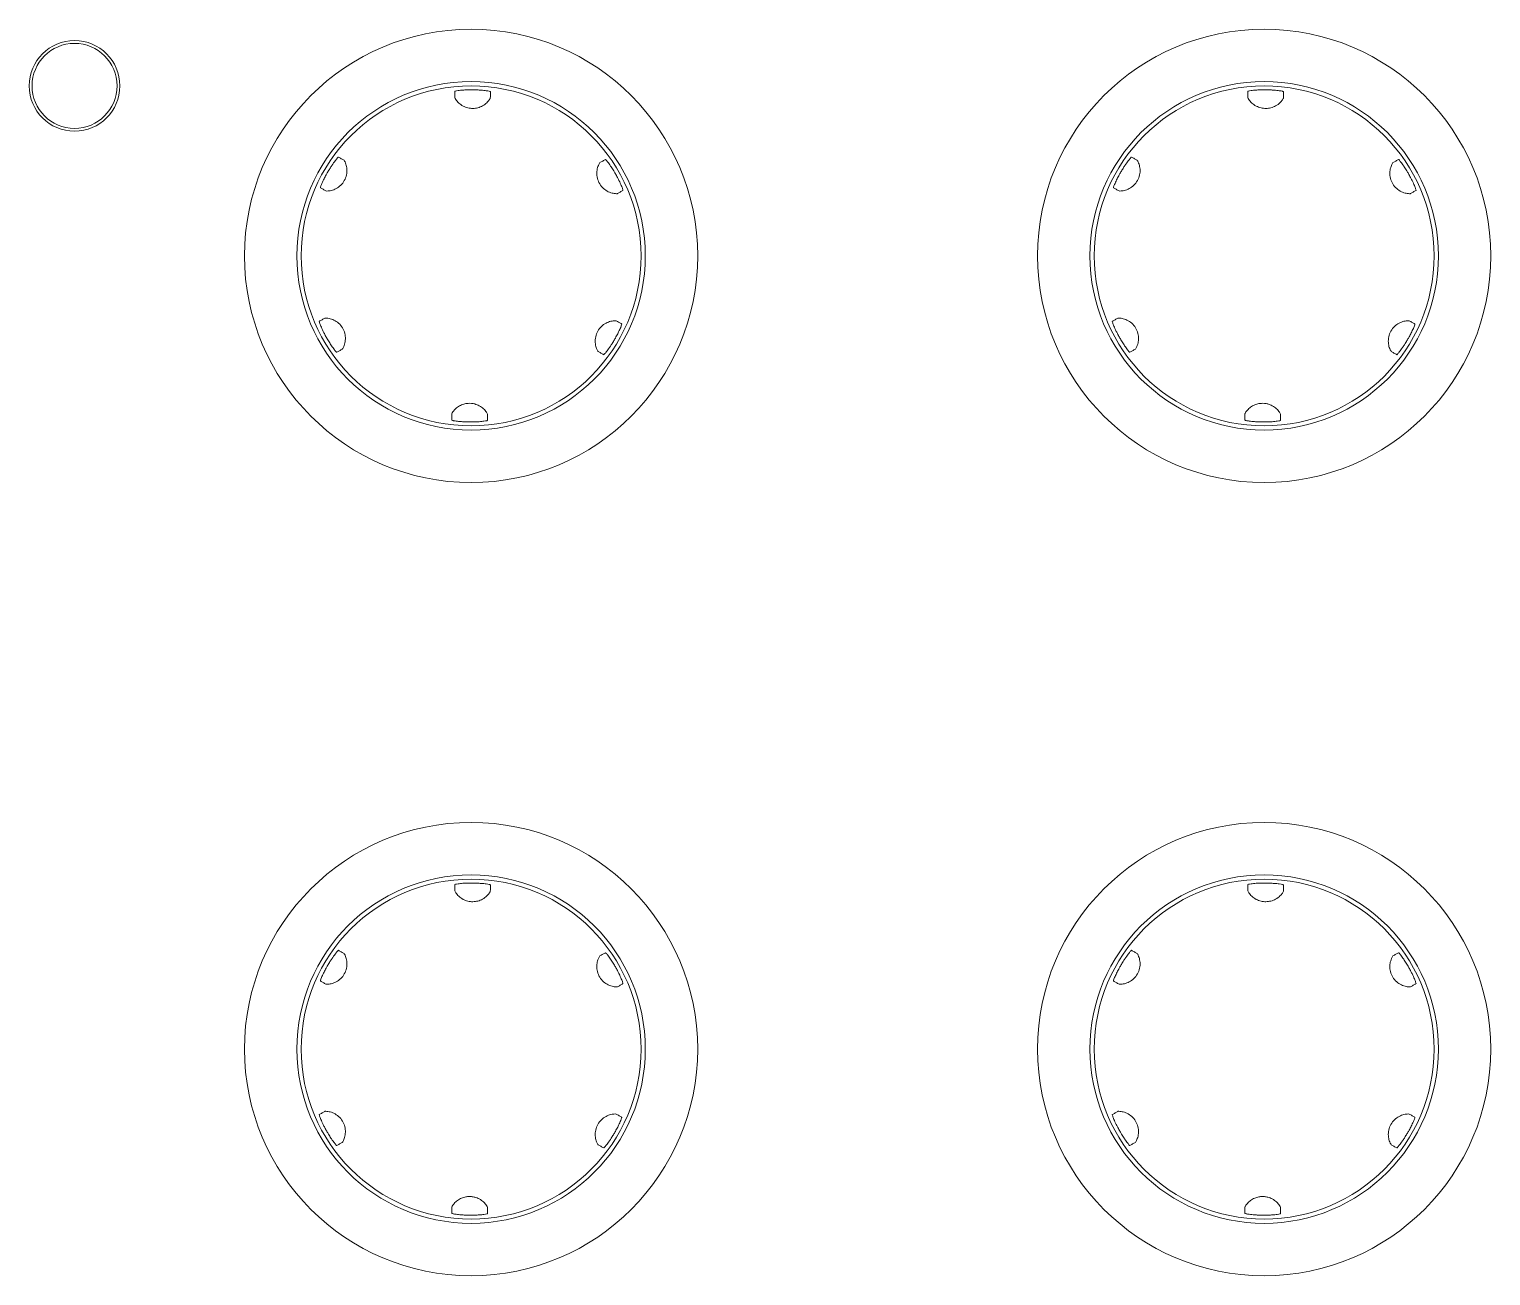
# Model space of a CAD drawing. Header units: millimetres. Extents: x 20 to 1660, y 4 to 1168.
# Drawn here: x 309.8 to 361.4, y 628.4 to 672.4 of the extents above; entities that cross this region are included whole.
import ezdxf

# ---------------------------------------------------------------- set-up
doc = ezdxf.new("R2010")
doc.units = ezdxf.units.MM
doc.header["$LTSCALE"] = 4
doc.layers.add('Visible Edges(A H Standard)', color=7, linetype='Continuous', lineweight=18)

msp = doc.modelspace()

# ---------------------------------------------------------------- linework, layer by layer
at = {"layer": 'Visible Edges(A H Standard)'}
for centre, radius in [((325.376, 664.355), 8), ((353.376, 664.355), 8), ((311.376, 670.355), 1.6), ((311.376, 670.355), 1.5), ((325.376, 664.355), 6.15), ((325.376, 664.355), 6), ((353.376, 664.355), 6.15), ((353.376, 664.355), 6), ((325.376, 636.355), 8), ((353.376, 636.355), 8), ((325.376, 636.355), 6.15), ((353.376, 636.355), 6.15), ((325.376, 636.355), 6), ((353.376, 636.355), 6)]:
    msp.add_circle(centre, radius, dxfattribs=at)
for points, knots in [([(324.799, 670.164), (324.799, 670.166), (324.807, 670.17), (324.843, 670.178), (324.877, 670.184), (324.968, 670.196), (325.024, 670.202), (325.132, 670.21), (325.178, 670.212), (325.267, 670.215), (325.307, 670.216), (325.39, 670.217), (325.433, 670.217), (325.515, 670.215), (325.556, 670.214), (325.641, 670.21), (325.685, 670.207), (325.795, 670.198), (325.857, 670.192), (325.957, 670.178), (325.994, 670.171), (326.035, 670.162), (326.045, 670.159), (326.055, 670.155), (326.056, 670.154), (326.056, 670.153)], [0.0050526, 0.0050526, 0.0050526, 0.0050526, 0.0209335, 0.0209335, 0.0421493, 0.0421493, 0.0639025, 0.0639025, 0.0788198, 0.0788198, 0.0911081, 0.0911081, 0.1036264, 0.1036264, 0.1158981, 0.1158981, 0.1294983, 0.1294983, 0.152114, 0.152114, 0.172933, 0.172933, 0.185567, 0.185567, 0.1930408, 0.1930408, 0.1930408, 0.1930408]), ([(324.8, 669.937), (324.8, 669.975), (324.8, 670.014), (324.8, 670.089), (324.799, 670.127), (324.799, 670.164)], [0, 0, 0, 0, 0.2608119, 0.2608119, 0.5174788, 0.5174788, 0.5174788, 0.5174788]), ([(326.055, 669.926), (326.055, 669.921), (326.044, 669.898), (326.001, 669.836), (325.973, 669.8), (325.893, 669.723), (325.844, 669.683), (325.731, 669.621), (325.674, 669.597), (325.556, 669.567), (325.498, 669.559), (325.38, 669.558), (325.321, 669.564), (325.204, 669.592), (325.147, 669.614), (325.034, 669.673), (324.983, 669.711), (324.895, 669.793), (324.861, 669.835), (324.812, 669.907), (324.8, 669.932), (324.8, 669.937)], [-0.277297, -0.277297, -0.277297, -0.277297, -0.2408031, -0.2408031, -0.2110318, -0.2110318, -0.1825766, -0.1825766, -0.1593494, -0.1593494, -0.1383563, -0.1383563, -0.1174789, -0.1174789, -0.094839, -0.094839, -0.0675962, -0.0675962, -0.0356357, -0.0356357, 0, 0, 0, 0]), ([(326.056, 670.153), (326.056, 670.115), (326.056, 670.077), (326.056, 670.001), (326.056, 669.964), (326.055, 669.926)], [0.001464, 0.001464, 0.001464, 0.001464, 0.2608124, 0.2608124, 0.5189912, 0.5189912, 0.5189912, 0.5189912]), ([(352.799, 670.164), (352.799, 670.166), (352.807, 670.17), (352.843, 670.178), (352.877, 670.184), (352.968, 670.196), (353.024, 670.202), (353.132, 670.21), (353.178, 670.212), (353.267, 670.215), (353.307, 670.216), (353.39, 670.217), (353.433, 670.217), (353.515, 670.215), (353.556, 670.214), (353.641, 670.21), (353.685, 670.207), (353.795, 670.198), (353.857, 670.192), (353.957, 670.178), (353.994, 670.171), (354.035, 670.162), (354.045, 670.159), (354.055, 670.155), (354.056, 670.154), (354.056, 670.153)], [0.0050526, 0.0050526, 0.0050526, 0.0050526, 0.0209335, 0.0209335, 0.0421493, 0.0421493, 0.0639025, 0.0639025, 0.0788198, 0.0788198, 0.0911081, 0.0911081, 0.1036264, 0.1036264, 0.1158981, 0.1158981, 0.1294983, 0.1294983, 0.152114, 0.152114, 0.172933, 0.172933, 0.185567, 0.185567, 0.1930408, 0.1930408, 0.1930408, 0.1930408]), ([(352.8, 669.937), (352.8, 669.975), (352.8, 670.014), (352.8, 670.089), (352.799, 670.127), (352.799, 670.164)], [0, 0, 0, 0, 0.2608119, 0.2608119, 0.5174788, 0.5174788, 0.5174788, 0.5174788]), ([(354.055, 669.926), (354.055, 669.921), (354.044, 669.898), (354.001, 669.836), (353.973, 669.8), (353.893, 669.723), (353.844, 669.683), (353.731, 669.621), (353.674, 669.597), (353.556, 669.567), (353.498, 669.559), (353.38, 669.558), (353.321, 669.564), (353.204, 669.592), (353.147, 669.614), (353.034, 669.673), (352.983, 669.711), (352.895, 669.793), (352.861, 669.835), (352.812, 669.907), (352.8, 669.932), (352.8, 669.937)], [-0.277297, -0.277297, -0.277297, -0.277297, -0.2408031, -0.2408031, -0.2110318, -0.2110318, -0.1825766, -0.1825766, -0.1593494, -0.1593494, -0.1383563, -0.1383563, -0.1174789, -0.1174789, -0.094839, -0.094839, -0.0675962, -0.0675962, -0.0356357, -0.0356357, 0, 0, 0, 0]), ([(354.056, 670.153), (354.056, 670.115), (354.056, 670.077), (354.056, 670.001), (354.056, 669.964), (354.055, 669.926)], [0.001464, 0.001464, 0.001464, 0.001464, 0.2608124, 0.2608124, 0.5189912, 0.5189912, 0.5189912, 0.5189912]), ([(320.057, 666.76), (320.055, 666.761), (320.056, 666.769), (320.066, 666.804), (320.078, 666.837), (320.114, 666.923), (320.138, 666.976), (320.189, 667.081), (320.213, 667.129), (320.254, 667.204), (320.268, 667.231), (320.295, 667.278), (320.306, 667.298), (320.329, 667.337), (320.341, 667.356), (320.366, 667.398), (320.38, 667.42), (320.415, 667.477), (320.437, 667.51), (320.505, 667.611), (320.544, 667.665), (320.606, 667.747), (320.633, 667.78), (320.668, 667.82), (320.679, 667.832), (320.691, 667.842), (320.694, 667.843), (320.695, 667.843)], [0.0050526, 0.0050526, 0.0050526, 0.0050526, 0.0209342, 0.0209342, 0.0422625, 0.0422625, 0.0644389, 0.0644389, 0.0815175, 0.0815175, 0.0906589, 0.0906589, 0.0976208, 0.0976208, 0.1042775, 0.1042775, 0.112119, 0.112119, 0.1244509, 0.1244509, 0.1504493, 0.1504493, 0.1759928, 0.1759928, 0.1945331, 0.1945331, 0.2065534, 0.2065534, 0.2065534, 0.2065534]), ([(320.891, 667.728), (320.894, 667.727), (320.9, 667.718), (320.92, 667.684), (320.932, 667.659), (320.962, 667.581), (320.979, 667.525), (320.996, 667.398), (320.997, 667.332), (320.977, 667.193), (320.957, 667.124), (320.895, 666.994), (320.856, 666.934), (320.763, 666.831), (320.711, 666.788), (320.598, 666.717), (320.539, 666.692), (320.425, 666.656), (320.372, 666.648), (320.286, 666.642), (320.258, 666.644), (320.253, 666.647)], [-0.2745814, -0.2745814, -0.2745814, -0.2745814, -0.2512857, -0.2512857, -0.2281491, -0.2281491, -0.1975121, -0.1975121, -0.170653, -0.170653, -0.1447631, -0.1447631, -0.1195712, -0.1195712, -0.0947901, -0.0947901, -0.0671927, -0.0671927, -0.0356579, -0.0356579, -0.0000154, -0.0000154, -0.0000154, -0.0000154]), ([(320.695, 667.843), (320.728, 667.823), (320.761, 667.804), (320.827, 667.766), (320.859, 667.747), (320.891, 667.728)], [0.001464, 0.001464, 0.001464, 0.001464, 0.265031, 0.265031, 0.5189911, 0.5189911, 0.5189911, 0.5189911]), ([(329.923, 667.645), (329.957, 667.665), (329.99, 667.684), (330.055, 667.722), (330.087, 667.741), (330.119, 667.759)], [0, 0, 0, 0, 0.2650872, 0.2650872, 0.5174787, 0.5174787, 0.5174787, 0.5174787]), ([(330.119, 667.759), (330.121, 667.76), (330.128, 667.755), (330.153, 667.728), (330.175, 667.702), (330.232, 667.628), (330.266, 667.581), (330.331, 667.484), (330.36, 667.439), (330.406, 667.366), (330.421, 667.34), (330.449, 667.294), (330.46, 667.274), (330.483, 667.234), (330.494, 667.215), (330.517, 667.172), (330.53, 667.149), (330.561, 667.09), (330.579, 667.054), (330.633, 666.945), (330.66, 666.885), (330.7, 666.789), (330.715, 666.75), (330.732, 666.7), (330.737, 666.684), (330.739, 666.669), (330.739, 666.666), (330.738, 666.665)], [0.0050526, 0.0050526, 0.0050526, 0.0050526, 0.0209342, 0.0209342, 0.0422625, 0.0422625, 0.0644389, 0.0644389, 0.0815175, 0.0815175, 0.0906588, 0.0906588, 0.0976208, 0.0976208, 0.1042776, 0.1042776, 0.1121191, 0.1121191, 0.124451, 0.124451, 0.1504494, 0.1504494, 0.1759928, 0.1759928, 0.194533, 0.194533, 0.2065532, 0.2065532, 0.2065532, 0.2065532]), ([(348.057, 666.76), (348.055, 666.761), (348.056, 666.769), (348.066, 666.804), (348.078, 666.837), (348.114, 666.923), (348.138, 666.976), (348.189, 667.081), (348.213, 667.129), (348.254, 667.204), (348.268, 667.231), (348.295, 667.278), (348.306, 667.298), (348.329, 667.337), (348.341, 667.356), (348.366, 667.398), (348.38, 667.42), (348.415, 667.477), (348.437, 667.51), (348.505, 667.611), (348.544, 667.665), (348.606, 667.747), (348.633, 667.78), (348.668, 667.82), (348.679, 667.832), (348.691, 667.842), (348.694, 667.843), (348.695, 667.843)], [0.0050526, 0.0050526, 0.0050526, 0.0050526, 0.0209342, 0.0209342, 0.0422625, 0.0422625, 0.0644389, 0.0644389, 0.0815175, 0.0815175, 0.0906589, 0.0906589, 0.0976208, 0.0976208, 0.1042775, 0.1042775, 0.112119, 0.112119, 0.1244509, 0.1244509, 0.1504493, 0.1504493, 0.1759928, 0.1759928, 0.1945331, 0.1945331, 0.2065534, 0.2065534, 0.2065534, 0.2065534]), ([(348.891, 667.728), (348.894, 667.727), (348.9, 667.718), (348.92, 667.684), (348.932, 667.659), (348.962, 667.581), (348.979, 667.525), (348.996, 667.398), (348.997, 667.332), (348.977, 667.193), (348.957, 667.124), (348.895, 666.994), (348.856, 666.934), (348.763, 666.831), (348.711, 666.788), (348.598, 666.717), (348.539, 666.692), (348.425, 666.656), (348.372, 666.648), (348.286, 666.642), (348.258, 666.644), (348.253, 666.647)], [-0.2745814, -0.2745814, -0.2745814, -0.2745814, -0.2512857, -0.2512857, -0.2281491, -0.2281491, -0.1975121, -0.1975121, -0.170653, -0.170653, -0.1447631, -0.1447631, -0.1195712, -0.1195712, -0.0947901, -0.0947901, -0.0671927, -0.0671927, -0.0356579, -0.0356579, -0.0000154, -0.0000154, -0.0000154, -0.0000154]), ([(348.695, 667.843), (348.728, 667.823), (348.761, 667.804), (348.827, 667.766), (348.859, 667.747), (348.891, 667.728)], [0.001464, 0.001464, 0.001464, 0.001464, 0.265031, 0.265031, 0.5189911, 0.5189911, 0.5189911, 0.5189911]), ([(357.923, 667.645), (357.957, 667.665), (357.99, 667.684), (358.055, 667.722), (358.087, 667.741), (358.119, 667.759)], [0, 0, 0, 0, 0.2650872, 0.2650872, 0.5174787, 0.5174787, 0.5174787, 0.5174787]), ([(358.119, 667.759), (358.121, 667.76), (358.128, 667.755), (358.153, 667.728), (358.175, 667.702), (358.232, 667.628), (358.266, 667.581), (358.331, 667.484), (358.36, 667.439), (358.406, 667.366), (358.421, 667.34), (358.449, 667.294), (358.46, 667.274), (358.483, 667.234), (358.494, 667.215), (358.517, 667.172), (358.53, 667.149), (358.561, 667.09), (358.579, 667.054), (358.633, 666.945), (358.66, 666.885), (358.7, 666.789), (358.715, 666.75), (358.732, 666.7), (358.737, 666.684), (358.739, 666.669), (358.739, 666.666), (358.738, 666.665)], [0.0050526, 0.0050526, 0.0050526, 0.0050526, 0.0209342, 0.0209342, 0.0422625, 0.0422625, 0.0644389, 0.0644389, 0.0815175, 0.0815175, 0.0906588, 0.0906588, 0.0976208, 0.0976208, 0.1042776, 0.1042776, 0.1121191, 0.1121191, 0.124451, 0.124451, 0.1504494, 0.1504494, 0.1759928, 0.1759928, 0.194533, 0.194533, 0.2065532, 0.2065532, 0.2065532, 0.2065532]), ([(330.541, 666.552), (330.538, 666.551), (330.527, 666.549), (330.49, 666.55), (330.463, 666.551), (330.382, 666.563), (330.325, 666.576), (330.207, 666.624), (330.15, 666.656), (330.04, 666.741), (329.989, 666.792), (329.906, 666.91), (329.873, 666.974), (329.829, 667.106), (329.817, 667.173), (329.811, 667.307), (329.818, 667.371), (329.845, 667.49), (329.865, 667.541), (329.903, 667.619), (329.919, 667.642), (329.923, 667.645)], [-0.2748649, -0.2748649, -0.2748649, -0.2748649, -0.2520329, -0.2520329, -0.2293057, -0.2293057, -0.1983464, -0.1983464, -0.1716119, -0.1716119, -0.1456849, -0.1456849, -0.1203829, -0.1203829, -0.0954605, -0.0954605, -0.0679128, -0.0679128, -0.0356556, -0.0356556, -0.0000154, -0.0000154, -0.0000154, -0.0000154]), ([(358.541, 666.552), (358.538, 666.551), (358.527, 666.549), (358.49, 666.55), (358.463, 666.551), (358.382, 666.563), (358.325, 666.576), (358.207, 666.624), (358.15, 666.656), (358.04, 666.741), (357.989, 666.792), (357.906, 666.91), (357.873, 666.974), (357.829, 667.106), (357.817, 667.173), (357.811, 667.307), (357.818, 667.371), (357.845, 667.49), (357.865, 667.541), (357.903, 667.619), (357.919, 667.642), (357.923, 667.645)], [-0.2748649, -0.2748649, -0.2748649, -0.2748649, -0.2520329, -0.2520329, -0.2293057, -0.2293057, -0.1983464, -0.1983464, -0.1716119, -0.1716119, -0.1456849, -0.1456849, -0.1203829, -0.1203829, -0.0954605, -0.0954605, -0.0679128, -0.0679128, -0.0356556, -0.0356556, -0.0000154, -0.0000154, -0.0000154, -0.0000154]), ([(320.253, 666.647), (320.22, 666.666), (320.186, 666.685), (320.121, 666.723), (320.089, 666.741), (320.057, 666.76)], [0, 0, 0, 0, 0.2650305, 0.2650305, 0.5174787, 0.5174787, 0.5174787, 0.5174787]), ([(348.253, 666.647), (348.22, 666.666), (348.186, 666.685), (348.121, 666.723), (348.089, 666.741), (348.057, 666.76)], [0, 0, 0, 0, 0.2650305, 0.2650305, 0.5174787, 0.5174787, 0.5174787, 0.5174787]), ([(330.738, 666.665), (330.705, 666.646), (330.671, 666.627), (330.605, 666.589), (330.573, 666.571), (330.541, 666.552)], [0.001464, 0.001464, 0.001464, 0.001464, 0.2650877, 0.2650877, 0.5189911, 0.5189911, 0.5189911, 0.5189911]), ([(358.738, 666.665), (358.705, 666.646), (358.671, 666.627), (358.605, 666.589), (358.573, 666.571), (358.541, 666.552)], [0.001464, 0.001464, 0.001464, 0.001464, 0.2650877, 0.2650877, 0.5189911, 0.5189911, 0.5189911, 0.5189911]), ([(320.634, 660.95), (320.632, 660.949), (320.625, 660.954), (320.6, 660.981), (320.578, 661.007), (320.521, 661.081), (320.487, 661.128), (320.422, 661.225), (320.392, 661.27), (320.347, 661.343), (320.331, 661.369), (320.304, 661.415), (320.292, 661.435), (320.27, 661.475), (320.259, 661.495), (320.236, 661.537), (320.223, 661.56), (320.192, 661.619), (320.174, 661.655), (320.12, 661.764), (320.093, 661.824), (320.053, 661.92), (320.038, 661.959), (320.021, 662.009), (320.016, 662.025), (320.013, 662.04), (320.013, 662.044), (320.015, 662.044)], [0.0050526, 0.0050526, 0.0050526, 0.0050526, 0.0209342, 0.0209342, 0.0422625, 0.0422625, 0.0644389, 0.0644389, 0.0815175, 0.0815175, 0.0906588, 0.0906588, 0.0976208, 0.0976208, 0.1042776, 0.1042776, 0.1121191, 0.1121191, 0.124451, 0.124451, 0.1504494, 0.1504494, 0.1759928, 0.1759928, 0.194533, 0.194533, 0.2065532, 0.2065532, 0.2065532, 0.2065532]), ([(320.015, 662.044), (320.048, 662.063), (320.082, 662.083), (320.147, 662.12), (320.18, 662.139), (320.212, 662.157)], [0.001464, 0.001464, 0.001464, 0.001464, 0.2650877, 0.2650877, 0.5189911, 0.5189911, 0.5189911, 0.5189911]), ([(320.212, 662.157), (320.215, 662.158), (320.225, 662.16), (320.263, 662.159), (320.29, 662.158), (320.371, 662.146), (320.428, 662.133), (320.546, 662.085), (320.603, 662.053), (320.713, 661.968), (320.763, 661.917), (320.847, 661.799), (320.879, 661.735), (320.924, 661.603), (320.935, 661.536), (320.942, 661.402), (320.934, 661.338), (320.908, 661.219), (320.888, 661.168), (320.85, 661.09), (320.834, 661.067), (320.83, 661.064)], [-0.2748649, -0.2748649, -0.2748649, -0.2748649, -0.2520329, -0.2520329, -0.2293057, -0.2293057, -0.1983464, -0.1983464, -0.1716119, -0.1716119, -0.1456849, -0.1456849, -0.1203829, -0.1203829, -0.0954605, -0.0954605, -0.0679128, -0.0679128, -0.0356556, -0.0356556, -0.0000154, -0.0000154, -0.0000154, -0.0000154]), ([(329.862, 660.981), (329.859, 660.982), (329.852, 660.992), (329.833, 661.026), (329.821, 661.05), (329.79, 661.128), (329.773, 661.184), (329.757, 661.311), (329.756, 661.377), (329.776, 661.516), (329.796, 661.585), (329.857, 661.715), (329.897, 661.775), (329.99, 661.878), (330.042, 661.921), (330.155, 661.992), (330.214, 662.017), (330.328, 662.053), (330.381, 662.061), (330.467, 662.067), (330.495, 662.065), (330.499, 662.062)], [-0.2745814, -0.2745814, -0.2745814, -0.2745814, -0.2512857, -0.2512857, -0.2281491, -0.2281491, -0.1975121, -0.1975121, -0.170653, -0.170653, -0.1447631, -0.1447631, -0.1195712, -0.1195712, -0.0947901, -0.0947901, -0.0671927, -0.0671927, -0.0356579, -0.0356579, -0.0000154, -0.0000154, -0.0000154, -0.0000154]), ([(330.499, 662.062), (330.533, 662.043), (330.567, 662.024), (330.632, 661.986), (330.664, 661.968), (330.696, 661.949)], [0, 0, 0, 0, 0.2650305, 0.2650305, 0.5174787, 0.5174787, 0.5174787, 0.5174787]), ([(348.634, 660.95), (348.632, 660.949), (348.625, 660.954), (348.6, 660.981), (348.578, 661.007), (348.521, 661.081), (348.487, 661.128), (348.422, 661.225), (348.392, 661.27), (348.347, 661.343), (348.331, 661.369), (348.304, 661.415), (348.292, 661.435), (348.27, 661.475), (348.259, 661.495), (348.236, 661.537), (348.223, 661.56), (348.192, 661.619), (348.174, 661.655), (348.12, 661.764), (348.093, 661.824), (348.053, 661.92), (348.038, 661.959), (348.021, 662.009), (348.016, 662.025), (348.013, 662.04), (348.013, 662.044), (348.015, 662.044)], [0.0050526, 0.0050526, 0.0050526, 0.0050526, 0.0209342, 0.0209342, 0.0422625, 0.0422625, 0.0644389, 0.0644389, 0.0815175, 0.0815175, 0.0906588, 0.0906588, 0.0976208, 0.0976208, 0.1042776, 0.1042776, 0.1121191, 0.1121191, 0.124451, 0.124451, 0.1504494, 0.1504494, 0.1759928, 0.1759928, 0.194533, 0.194533, 0.2065532, 0.2065532, 0.2065532, 0.2065532]), ([(348.015, 662.044), (348.048, 662.063), (348.082, 662.083), (348.147, 662.12), (348.18, 662.139), (348.212, 662.157)], [0.001464, 0.001464, 0.001464, 0.001464, 0.2650877, 0.2650877, 0.5189911, 0.5189911, 0.5189911, 0.5189911]), ([(348.212, 662.157), (348.215, 662.158), (348.225, 662.16), (348.263, 662.159), (348.29, 662.158), (348.371, 662.146), (348.428, 662.133), (348.546, 662.085), (348.603, 662.053), (348.713, 661.968), (348.763, 661.917), (348.847, 661.799), (348.879, 661.735), (348.924, 661.603), (348.935, 661.536), (348.942, 661.402), (348.934, 661.338), (348.908, 661.219), (348.888, 661.168), (348.85, 661.09), (348.834, 661.067), (348.83, 661.064)], [-0.2748649, -0.2748649, -0.2748649, -0.2748649, -0.2520329, -0.2520329, -0.2293057, -0.2293057, -0.1983464, -0.1983464, -0.1716119, -0.1716119, -0.1456849, -0.1456849, -0.1203829, -0.1203829, -0.0954605, -0.0954605, -0.0679128, -0.0679128, -0.0356556, -0.0356556, -0.0000154, -0.0000154, -0.0000154, -0.0000154]), ([(357.862, 660.981), (357.859, 660.982), (357.852, 660.992), (357.833, 661.026), (357.821, 661.05), (357.79, 661.128), (357.773, 661.184), (357.757, 661.311), (357.756, 661.377), (357.776, 661.516), (357.796, 661.585), (357.857, 661.715), (357.897, 661.775), (357.99, 661.878), (358.042, 661.921), (358.155, 661.992), (358.214, 662.017), (358.328, 662.053), (358.381, 662.061), (358.467, 662.067), (358.495, 662.065), (358.499, 662.062)], [-0.2745814, -0.2745814, -0.2745814, -0.2745814, -0.2512857, -0.2512857, -0.2281491, -0.2281491, -0.1975121, -0.1975121, -0.170653, -0.170653, -0.1447631, -0.1447631, -0.1195712, -0.1195712, -0.0947901, -0.0947901, -0.0671927, -0.0671927, -0.0356579, -0.0356579, -0.0000154, -0.0000154, -0.0000154, -0.0000154]), ([(358.499, 662.062), (358.533, 662.043), (358.567, 662.024), (358.632, 661.986), (358.664, 661.968), (358.696, 661.949)], [0, 0, 0, 0, 0.2650305, 0.2650305, 0.5174787, 0.5174787, 0.5174787, 0.5174787]), ([(330.696, 661.949), (330.698, 661.948), (330.697, 661.94), (330.686, 661.905), (330.675, 661.872), (330.639, 661.786), (330.615, 661.733), (330.564, 661.629), (330.54, 661.581), (330.499, 661.505), (330.484, 661.478), (330.458, 661.432), (330.446, 661.411), (330.423, 661.372), (330.412, 661.353), (330.387, 661.311), (330.373, 661.289), (330.338, 661.232), (330.316, 661.199), (330.248, 661.098), (330.209, 661.044), (330.147, 660.962), (330.12, 660.929), (330.085, 660.889), (330.074, 660.877), (330.062, 660.867), (330.059, 660.866), (330.058, 660.866)], [0.0050526, 0.0050526, 0.0050526, 0.0050526, 0.0209342, 0.0209342, 0.0422625, 0.0422625, 0.0644389, 0.0644389, 0.0815175, 0.0815175, 0.0906589, 0.0906589, 0.0976208, 0.0976208, 0.1042775, 0.1042775, 0.112119, 0.112119, 0.1244509, 0.1244509, 0.1504493, 0.1504493, 0.1759928, 0.1759928, 0.1945331, 0.1945331, 0.2065534, 0.2065534, 0.2065534, 0.2065534]), ([(358.696, 661.949), (358.698, 661.948), (358.697, 661.94), (358.686, 661.905), (358.675, 661.872), (358.639, 661.786), (358.615, 661.733), (358.564, 661.629), (358.54, 661.581), (358.499, 661.505), (358.484, 661.478), (358.458, 661.432), (358.446, 661.411), (358.423, 661.372), (358.412, 661.353), (358.387, 661.311), (358.373, 661.289), (358.338, 661.232), (358.316, 661.199), (358.248, 661.098), (358.209, 661.044), (358.147, 660.962), (358.12, 660.929), (358.085, 660.889), (358.074, 660.877), (358.062, 660.867), (358.059, 660.866), (358.058, 660.866)], [0.0050526, 0.0050526, 0.0050526, 0.0050526, 0.0209342, 0.0209342, 0.0422625, 0.0422625, 0.0644389, 0.0644389, 0.0815175, 0.0815175, 0.0906589, 0.0906589, 0.0976208, 0.0976208, 0.1042775, 0.1042775, 0.112119, 0.112119, 0.1244509, 0.1244509, 0.1504493, 0.1504493, 0.1759928, 0.1759928, 0.1945331, 0.1945331, 0.2065534, 0.2065534, 0.2065534, 0.2065534]), ([(320.83, 661.064), (320.796, 661.045), (320.763, 661.025), (320.697, 660.987), (320.665, 660.969), (320.634, 660.95)], [0, 0, 0, 0, 0.2650872, 0.2650872, 0.5174787, 0.5174787, 0.5174787, 0.5174787]), ([(348.83, 661.064), (348.796, 661.045), (348.763, 661.025), (348.697, 660.987), (348.665, 660.969), (348.634, 660.95)], [0, 0, 0, 0, 0.2650872, 0.2650872, 0.5174787, 0.5174787, 0.5174787, 0.5174787]), ([(330.058, 660.866), (330.025, 660.886), (329.991, 660.905), (329.926, 660.943), (329.894, 660.962), (329.862, 660.981)], [0.001464, 0.001464, 0.001464, 0.001464, 0.265031, 0.265031, 0.5189911, 0.5189911, 0.5189911, 0.5189911]), ([(358.058, 660.866), (358.025, 660.886), (357.991, 660.905), (357.926, 660.943), (357.894, 660.962), (357.862, 660.981)], [0.001464, 0.001464, 0.001464, 0.001464, 0.265031, 0.265031, 0.5189911, 0.5189911, 0.5189911, 0.5189911]), ([(324.697, 658.783), (324.697, 658.786), (324.702, 658.797), (324.723, 658.832), (324.739, 658.857), (324.788, 658.917), (324.821, 658.953), (324.905, 659.02), (324.951, 659.051), (325.052, 659.101), (325.103, 659.119), (325.197, 659.141), (325.237, 659.147), (325.315, 659.152), (325.351, 659.151), (325.429, 659.144), (325.47, 659.137), (325.564, 659.111), (325.615, 659.091), (325.721, 659.034), (325.771, 658.996), (325.859, 658.916), (325.892, 658.873), (325.941, 658.802), (325.953, 658.777), (325.953, 658.772)], [-0.2785625, -0.2785625, -0.2785625, -0.2785625, -0.2532676, -0.2532676, -0.2275298, -0.2275298, -0.2007682, -0.2007682, -0.177397, -0.177397, -0.1569657, -0.1569657, -0.1425472, -0.1425472, -0.1295459, -0.1295459, -0.1148331, -0.1148331, -0.0943326, -0.0943326, -0.0672676, -0.0672676, -0.0356234, -0.0356234, -0.0000154, -0.0000154, -0.0000154, -0.0000154]), ([(352.697, 658.783), (352.697, 658.786), (352.702, 658.797), (352.723, 658.832), (352.739, 658.857), (352.788, 658.917), (352.821, 658.953), (352.905, 659.02), (352.951, 659.051), (353.052, 659.101), (353.103, 659.119), (353.197, 659.141), (353.237, 659.147), (353.315, 659.152), (353.351, 659.151), (353.429, 659.144), (353.47, 659.137), (353.564, 659.111), (353.615, 659.091), (353.721, 659.034), (353.771, 658.996), (353.859, 658.916), (353.892, 658.873), (353.941, 658.802), (353.953, 658.777), (353.953, 658.772)], [-0.2785625, -0.2785625, -0.2785625, -0.2785625, -0.2532676, -0.2532676, -0.2275298, -0.2275298, -0.2007682, -0.2007682, -0.177397, -0.177397, -0.1569657, -0.1569657, -0.1425472, -0.1425472, -0.1295459, -0.1295459, -0.1148331, -0.1148331, -0.0943326, -0.0943326, -0.0672676, -0.0672676, -0.0356234, -0.0356234, -0.0000154, -0.0000154, -0.0000154, -0.0000154]), ([(324.696, 658.556), (324.696, 658.594), (324.697, 658.632), (324.697, 658.708), (324.697, 658.746), (324.697, 658.783)], [0.001464, 0.001464, 0.001464, 0.001464, 0.2614113, 0.2614113, 0.5189912, 0.5189912, 0.5189912, 0.5189912]), ([(325.953, 658.545), (325.953, 658.543), (325.946, 658.54), (325.91, 658.531), (325.876, 658.525), (325.785, 658.513), (325.728, 658.507), (325.62, 658.499), (325.573, 658.497), (325.486, 658.494), (325.446, 658.493), (325.366, 658.492), (325.325, 658.492), (325.245, 658.494), (325.205, 658.495), (325.123, 658.498), (325.08, 658.501), (324.963, 658.51), (324.901, 658.517), (324.803, 658.53), (324.765, 658.536), (324.721, 658.546), (324.709, 658.549), (324.698, 658.553), (324.696, 658.555), (324.696, 658.556)], [0.0050526, 0.0050526, 0.0050526, 0.0050526, 0.0209336, 0.0209336, 0.0421612, 0.0421612, 0.0639827, 0.0639827, 0.0789493, 0.0789493, 0.0909422, 0.0909422, 0.1029789, 0.1029789, 0.1148817, 0.1148817, 0.1281141, 0.1281141, 0.1527445, 0.1527445, 0.1772586, 0.1772586, 0.1928722, 0.1928722, 0.2023926, 0.2023926, 0.2023926, 0.2023926]), ([(325.953, 658.772), (325.953, 658.734), (325.953, 658.695), (325.953, 658.62), (325.953, 658.582), (325.953, 658.545)], [0, 0, 0, 0, 0.2614108, 0.2614108, 0.5174788, 0.5174788, 0.5174788, 0.5174788]), ([(352.696, 658.556), (352.696, 658.594), (352.697, 658.632), (352.697, 658.708), (352.697, 658.746), (352.697, 658.783)], [0.001464, 0.001464, 0.001464, 0.001464, 0.2614113, 0.2614113, 0.5189912, 0.5189912, 0.5189912, 0.5189912]), ([(353.953, 658.545), (353.953, 658.543), (353.946, 658.54), (353.91, 658.531), (353.876, 658.525), (353.785, 658.513), (353.728, 658.507), (353.62, 658.499), (353.573, 658.497), (353.486, 658.494), (353.446, 658.493), (353.366, 658.492), (353.325, 658.492), (353.245, 658.494), (353.205, 658.495), (353.123, 658.498), (353.08, 658.501), (352.963, 658.51), (352.901, 658.517), (352.803, 658.53), (352.765, 658.536), (352.721, 658.546), (352.709, 658.549), (352.698, 658.553), (352.696, 658.555), (352.696, 658.556)], [0.0050526, 0.0050526, 0.0050526, 0.0050526, 0.0209336, 0.0209336, 0.0421612, 0.0421612, 0.0639827, 0.0639827, 0.0789493, 0.0789493, 0.0909422, 0.0909422, 0.1029789, 0.1029789, 0.1148817, 0.1148817, 0.1281141, 0.1281141, 0.1527445, 0.1527445, 0.1772586, 0.1772586, 0.1928722, 0.1928722, 0.2023926, 0.2023926, 0.2023926, 0.2023926]), ([(353.953, 658.772), (353.953, 658.734), (353.953, 658.695), (353.953, 658.62), (353.953, 658.582), (353.953, 658.545)], [0, 0, 0, 0, 0.2614108, 0.2614108, 0.5174788, 0.5174788, 0.5174788, 0.5174788]), ([(324.799, 642.164), (324.799, 642.166), (324.807, 642.17), (324.843, 642.178), (324.877, 642.184), (324.968, 642.196), (325.024, 642.202), (325.132, 642.21), (325.178, 642.212), (325.267, 642.215), (325.307, 642.216), (325.39, 642.217), (325.433, 642.217), (325.515, 642.215), (325.556, 642.214), (325.641, 642.21), (325.685, 642.207), (325.795, 642.198), (325.857, 642.192), (325.957, 642.178), (325.994, 642.171), (326.035, 642.162), (326.045, 642.159), (326.055, 642.155), (326.056, 642.154), (326.056, 642.153)], [0.0050526, 0.0050526, 0.0050526, 0.0050526, 0.0209335, 0.0209335, 0.0421493, 0.0421493, 0.0639025, 0.0639025, 0.0788198, 0.0788198, 0.0911081, 0.0911081, 0.1036264, 0.1036264, 0.1158981, 0.1158981, 0.1294983, 0.1294983, 0.152114, 0.152114, 0.172933, 0.172933, 0.185567, 0.185567, 0.1930408, 0.1930408, 0.1930408, 0.1930408]), ([(324.8, 641.937), (324.8, 641.975), (324.8, 642.014), (324.8, 642.089), (324.799, 642.127), (324.799, 642.164)], [0, 0, 0, 0, 0.2608119, 0.2608119, 0.5174788, 0.5174788, 0.5174788, 0.5174788]), ([(326.055, 641.926), (326.055, 641.921), (326.044, 641.898), (326.001, 641.836), (325.973, 641.8), (325.893, 641.723), (325.844, 641.683), (325.731, 641.621), (325.674, 641.597), (325.556, 641.567), (325.498, 641.559), (325.38, 641.558), (325.321, 641.564), (325.204, 641.592), (325.147, 641.614), (325.034, 641.673), (324.983, 641.711), (324.895, 641.793), (324.861, 641.835), (324.812, 641.907), (324.8, 641.932), (324.8, 641.937)], [-0.277297, -0.277297, -0.277297, -0.277297, -0.2408031, -0.2408031, -0.2110318, -0.2110318, -0.1825766, -0.1825766, -0.1593494, -0.1593494, -0.1383563, -0.1383563, -0.1174789, -0.1174789, -0.094839, -0.094839, -0.0675962, -0.0675962, -0.0356357, -0.0356357, 0, 0, 0, 0]), ([(326.056, 642.153), (326.056, 642.115), (326.056, 642.077), (326.056, 642.001), (326.056, 641.964), (326.055, 641.926)], [0.001464, 0.001464, 0.001464, 0.001464, 0.2608124, 0.2608124, 0.5189912, 0.5189912, 0.5189912, 0.5189912]), ([(352.799, 642.164), (352.799, 642.166), (352.807, 642.17), (352.843, 642.178), (352.877, 642.184), (352.968, 642.196), (353.024, 642.202), (353.132, 642.21), (353.178, 642.212), (353.267, 642.215), (353.307, 642.216), (353.39, 642.217), (353.433, 642.217), (353.515, 642.215), (353.556, 642.214), (353.641, 642.21), (353.685, 642.207), (353.795, 642.198), (353.857, 642.192), (353.957, 642.178), (353.994, 642.171), (354.035, 642.162), (354.045, 642.159), (354.055, 642.155), (354.056, 642.154), (354.056, 642.153)], [0.0050526, 0.0050526, 0.0050526, 0.0050526, 0.0209335, 0.0209335, 0.0421493, 0.0421493, 0.0639025, 0.0639025, 0.0788198, 0.0788198, 0.0911081, 0.0911081, 0.1036264, 0.1036264, 0.1158981, 0.1158981, 0.1294983, 0.1294983, 0.152114, 0.152114, 0.172933, 0.172933, 0.185567, 0.185567, 0.1930408, 0.1930408, 0.1930408, 0.1930408]), ([(352.8, 641.937), (352.8, 641.975), (352.8, 642.014), (352.8, 642.089), (352.799, 642.127), (352.799, 642.164)], [0, 0, 0, 0, 0.2608119, 0.2608119, 0.5174788, 0.5174788, 0.5174788, 0.5174788]), ([(354.055, 641.926), (354.055, 641.921), (354.044, 641.898), (354.001, 641.836), (353.973, 641.8), (353.893, 641.723), (353.844, 641.683), (353.731, 641.621), (353.674, 641.597), (353.556, 641.567), (353.498, 641.559), (353.38, 641.558), (353.321, 641.564), (353.204, 641.592), (353.147, 641.614), (353.034, 641.673), (352.983, 641.711), (352.895, 641.793), (352.861, 641.835), (352.812, 641.907), (352.8, 641.932), (352.8, 641.937)], [-0.277297, -0.277297, -0.277297, -0.277297, -0.2408031, -0.2408031, -0.2110318, -0.2110318, -0.1825766, -0.1825766, -0.1593494, -0.1593494, -0.1383563, -0.1383563, -0.1174789, -0.1174789, -0.094839, -0.094839, -0.0675962, -0.0675962, -0.0356357, -0.0356357, 0, 0, 0, 0]), ([(354.056, 642.153), (354.056, 642.115), (354.056, 642.077), (354.056, 642.001), (354.056, 641.964), (354.055, 641.926)], [0.001464, 0.001464, 0.001464, 0.001464, 0.2608124, 0.2608124, 0.5189912, 0.5189912, 0.5189912, 0.5189912]), ([(320.057, 638.76), (320.055, 638.761), (320.056, 638.769), (320.066, 638.804), (320.078, 638.837), (320.114, 638.923), (320.138, 638.976), (320.189, 639.081), (320.213, 639.129), (320.254, 639.204), (320.268, 639.231), (320.295, 639.278), (320.306, 639.298), (320.329, 639.337), (320.341, 639.356), (320.366, 639.398), (320.38, 639.42), (320.415, 639.477), (320.437, 639.51), (320.505, 639.611), (320.544, 639.665), (320.606, 639.747), (320.633, 639.78), (320.668, 639.82), (320.679, 639.832), (320.691, 639.842), (320.694, 639.843), (320.695, 639.843)], [0.0050526, 0.0050526, 0.0050526, 0.0050526, 0.0209342, 0.0209342, 0.0422625, 0.0422625, 0.0644389, 0.0644389, 0.0815175, 0.0815175, 0.0906589, 0.0906589, 0.0976208, 0.0976208, 0.1042775, 0.1042775, 0.112119, 0.112119, 0.1244509, 0.1244509, 0.1504493, 0.1504493, 0.1759928, 0.1759928, 0.1945331, 0.1945331, 0.2065534, 0.2065534, 0.2065534, 0.2065534]), ([(320.695, 639.843), (320.728, 639.823), (320.761, 639.804), (320.827, 639.766), (320.859, 639.747), (320.891, 639.728)], [0.001464, 0.001464, 0.001464, 0.001464, 0.265031, 0.265031, 0.5189911, 0.5189911, 0.5189911, 0.5189911]), ([(348.057, 638.76), (348.055, 638.761), (348.056, 638.769), (348.066, 638.804), (348.078, 638.837), (348.114, 638.923), (348.138, 638.976), (348.189, 639.081), (348.213, 639.129), (348.254, 639.204), (348.268, 639.231), (348.295, 639.278), (348.306, 639.298), (348.329, 639.337), (348.341, 639.356), (348.366, 639.398), (348.38, 639.42), (348.415, 639.477), (348.437, 639.51), (348.505, 639.611), (348.544, 639.665), (348.606, 639.747), (348.633, 639.78), (348.668, 639.82), (348.679, 639.832), (348.691, 639.842), (348.694, 639.843), (348.695, 639.843)], [0.0050526, 0.0050526, 0.0050526, 0.0050526, 0.0209342, 0.0209342, 0.0422625, 0.0422625, 0.0644389, 0.0644389, 0.0815175, 0.0815175, 0.0906589, 0.0906589, 0.0976208, 0.0976208, 0.1042775, 0.1042775, 0.112119, 0.112119, 0.1244509, 0.1244509, 0.1504493, 0.1504493, 0.1759928, 0.1759928, 0.1945331, 0.1945331, 0.2065534, 0.2065534, 0.2065534, 0.2065534]), ([(348.695, 639.843), (348.728, 639.823), (348.761, 639.804), (348.827, 639.766), (348.859, 639.747), (348.891, 639.728)], [0.001464, 0.001464, 0.001464, 0.001464, 0.265031, 0.265031, 0.5189911, 0.5189911, 0.5189911, 0.5189911]), ([(320.891, 639.728), (320.894, 639.727), (320.9, 639.718), (320.92, 639.684), (320.932, 639.659), (320.962, 639.581), (320.979, 639.525), (320.996, 639.398), (320.997, 639.332), (320.977, 639.193), (320.957, 639.124), (320.895, 638.994), (320.856, 638.934), (320.763, 638.831), (320.711, 638.788), (320.598, 638.717), (320.539, 638.692), (320.425, 638.656), (320.372, 638.648), (320.286, 638.642), (320.258, 638.644), (320.253, 638.647)], [-0.2745814, -0.2745814, -0.2745814, -0.2745814, -0.2512857, -0.2512857, -0.2281491, -0.2281491, -0.1975121, -0.1975121, -0.170653, -0.170653, -0.1447631, -0.1447631, -0.1195712, -0.1195712, -0.0947901, -0.0947901, -0.0671927, -0.0671927, -0.0356579, -0.0356579, -0.0000154, -0.0000154, -0.0000154, -0.0000154]), ([(330.541, 638.552), (330.538, 638.551), (330.527, 638.549), (330.49, 638.55), (330.463, 638.551), (330.382, 638.563), (330.325, 638.576), (330.207, 638.624), (330.15, 638.656), (330.04, 638.741), (329.989, 638.792), (329.906, 638.91), (329.873, 638.974), (329.829, 639.106), (329.817, 639.173), (329.811, 639.307), (329.818, 639.371), (329.845, 639.49), (329.865, 639.541), (329.903, 639.619), (329.919, 639.642), (329.923, 639.645)], [-0.2748649, -0.2748649, -0.2748649, -0.2748649, -0.2520329, -0.2520329, -0.2293057, -0.2293057, -0.1983464, -0.1983464, -0.1716119, -0.1716119, -0.1456849, -0.1456849, -0.1203829, -0.1203829, -0.0954605, -0.0954605, -0.0679128, -0.0679128, -0.0356556, -0.0356556, -0.0000154, -0.0000154, -0.0000154, -0.0000154]), ([(329.923, 639.645), (329.957, 639.665), (329.99, 639.684), (330.055, 639.722), (330.087, 639.741), (330.119, 639.759)], [0, 0, 0, 0, 0.2650872, 0.2650872, 0.5174787, 0.5174787, 0.5174787, 0.5174787]), ([(330.119, 639.759), (330.121, 639.76), (330.128, 639.755), (330.153, 639.728), (330.175, 639.702), (330.232, 639.628), (330.266, 639.581), (330.331, 639.484), (330.36, 639.439), (330.406, 639.366), (330.421, 639.34), (330.449, 639.294), (330.46, 639.274), (330.483, 639.234), (330.494, 639.215), (330.517, 639.172), (330.53, 639.149), (330.561, 639.09), (330.579, 639.054), (330.633, 638.945), (330.66, 638.885), (330.7, 638.789), (330.715, 638.75), (330.732, 638.7), (330.737, 638.684), (330.739, 638.669), (330.739, 638.666), (330.738, 638.665)], [0.0050526, 0.0050526, 0.0050526, 0.0050526, 0.0209342, 0.0209342, 0.0422625, 0.0422625, 0.0644389, 0.0644389, 0.0815175, 0.0815175, 0.0906588, 0.0906588, 0.0976208, 0.0976208, 0.1042776, 0.1042776, 0.1121191, 0.1121191, 0.124451, 0.124451, 0.1504494, 0.1504494, 0.1759928, 0.1759928, 0.194533, 0.194533, 0.2065532, 0.2065532, 0.2065532, 0.2065532]), ([(348.891, 639.728), (348.894, 639.727), (348.9, 639.718), (348.92, 639.684), (348.932, 639.659), (348.962, 639.581), (348.979, 639.525), (348.996, 639.398), (348.997, 639.332), (348.977, 639.193), (348.957, 639.124), (348.895, 638.994), (348.856, 638.934), (348.763, 638.831), (348.711, 638.788), (348.598, 638.717), (348.539, 638.692), (348.425, 638.656), (348.372, 638.648), (348.286, 638.642), (348.258, 638.644), (348.253, 638.647)], [-0.2745814, -0.2745814, -0.2745814, -0.2745814, -0.2512857, -0.2512857, -0.2281491, -0.2281491, -0.1975121, -0.1975121, -0.170653, -0.170653, -0.1447631, -0.1447631, -0.1195712, -0.1195712, -0.0947901, -0.0947901, -0.0671927, -0.0671927, -0.0356579, -0.0356579, -0.0000154, -0.0000154, -0.0000154, -0.0000154]), ([(358.541, 638.552), (358.538, 638.551), (358.527, 638.549), (358.49, 638.55), (358.463, 638.551), (358.382, 638.563), (358.325, 638.576), (358.207, 638.624), (358.15, 638.656), (358.04, 638.741), (357.989, 638.792), (357.906, 638.91), (357.873, 638.974), (357.829, 639.106), (357.817, 639.173), (357.811, 639.307), (357.818, 639.371), (357.845, 639.49), (357.865, 639.541), (357.903, 639.619), (357.919, 639.642), (357.923, 639.645)], [-0.2748649, -0.2748649, -0.2748649, -0.2748649, -0.2520329, -0.2520329, -0.2293057, -0.2293057, -0.1983464, -0.1983464, -0.1716119, -0.1716119, -0.1456849, -0.1456849, -0.1203829, -0.1203829, -0.0954605, -0.0954605, -0.0679128, -0.0679128, -0.0356556, -0.0356556, -0.0000154, -0.0000154, -0.0000154, -0.0000154]), ([(357.923, 639.645), (357.957, 639.665), (357.99, 639.684), (358.055, 639.722), (358.087, 639.741), (358.119, 639.759)], [0, 0, 0, 0, 0.2650872, 0.2650872, 0.5174787, 0.5174787, 0.5174787, 0.5174787]), ([(358.119, 639.759), (358.121, 639.76), (358.128, 639.755), (358.153, 639.728), (358.175, 639.702), (358.232, 639.628), (358.266, 639.581), (358.331, 639.484), (358.36, 639.439), (358.406, 639.366), (358.421, 639.34), (358.449, 639.294), (358.46, 639.274), (358.483, 639.234), (358.494, 639.215), (358.517, 639.172), (358.53, 639.149), (358.561, 639.09), (358.579, 639.054), (358.633, 638.945), (358.66, 638.885), (358.7, 638.789), (358.715, 638.75), (358.732, 638.7), (358.737, 638.684), (358.739, 638.669), (358.739, 638.666), (358.738, 638.665)], [0.0050526, 0.0050526, 0.0050526, 0.0050526, 0.0209342, 0.0209342, 0.0422625, 0.0422625, 0.0644389, 0.0644389, 0.0815175, 0.0815175, 0.0906588, 0.0906588, 0.0976208, 0.0976208, 0.1042776, 0.1042776, 0.1121191, 0.1121191, 0.124451, 0.124451, 0.1504494, 0.1504494, 0.1759928, 0.1759928, 0.194533, 0.194533, 0.2065532, 0.2065532, 0.2065532, 0.2065532]), ([(320.253, 638.647), (320.22, 638.666), (320.186, 638.685), (320.121, 638.723), (320.089, 638.741), (320.057, 638.76)], [0, 0, 0, 0, 0.2650305, 0.2650305, 0.5174787, 0.5174787, 0.5174787, 0.5174787]), ([(330.738, 638.665), (330.705, 638.646), (330.671, 638.627), (330.605, 638.589), (330.573, 638.571), (330.541, 638.552)], [0.001464, 0.001464, 0.001464, 0.001464, 0.2650877, 0.2650877, 0.5189911, 0.5189911, 0.5189911, 0.5189911]), ([(348.253, 638.647), (348.22, 638.666), (348.186, 638.685), (348.121, 638.723), (348.089, 638.741), (348.057, 638.76)], [0, 0, 0, 0, 0.2650305, 0.2650305, 0.5174787, 0.5174787, 0.5174787, 0.5174787]), ([(358.738, 638.665), (358.705, 638.646), (358.671, 638.627), (358.605, 638.589), (358.573, 638.571), (358.541, 638.552)], [0.001464, 0.001464, 0.001464, 0.001464, 0.2650877, 0.2650877, 0.5189911, 0.5189911, 0.5189911, 0.5189911]), ([(320.634, 632.95), (320.632, 632.949), (320.625, 632.954), (320.6, 632.981), (320.578, 633.007), (320.521, 633.081), (320.487, 633.128), (320.422, 633.225), (320.392, 633.27), (320.347, 633.343), (320.331, 633.369), (320.304, 633.415), (320.292, 633.435), (320.27, 633.475), (320.259, 633.495), (320.236, 633.537), (320.223, 633.56), (320.192, 633.619), (320.174, 633.655), (320.12, 633.764), (320.093, 633.824), (320.053, 633.92), (320.038, 633.959), (320.021, 634.009), (320.016, 634.025), (320.013, 634.04), (320.013, 634.044), (320.015, 634.044)], [0.0050526, 0.0050526, 0.0050526, 0.0050526, 0.0209342, 0.0209342, 0.0422625, 0.0422625, 0.0644389, 0.0644389, 0.0815175, 0.0815175, 0.0906588, 0.0906588, 0.0976208, 0.0976208, 0.1042776, 0.1042776, 0.1121191, 0.1121191, 0.124451, 0.124451, 0.1504494, 0.1504494, 0.1759928, 0.1759928, 0.194533, 0.194533, 0.2065532, 0.2065532, 0.2065532, 0.2065532]), ([(320.015, 634.044), (320.048, 634.063), (320.082, 634.083), (320.147, 634.12), (320.18, 634.139), (320.212, 634.157)], [0.001464, 0.001464, 0.001464, 0.001464, 0.2650877, 0.2650877, 0.5189911, 0.5189911, 0.5189911, 0.5189911]), ([(320.212, 634.157), (320.215, 634.158), (320.225, 634.16), (320.263, 634.159), (320.29, 634.158), (320.371, 634.146), (320.428, 634.133), (320.546, 634.085), (320.603, 634.053), (320.713, 633.968), (320.763, 633.917), (320.847, 633.799), (320.879, 633.735), (320.924, 633.603), (320.935, 633.536), (320.942, 633.402), (320.934, 633.338), (320.908, 633.219), (320.888, 633.168), (320.85, 633.09), (320.834, 633.067), (320.83, 633.064)], [-0.2748649, -0.2748649, -0.2748649, -0.2748649, -0.2520329, -0.2520329, -0.2293057, -0.2293057, -0.1983464, -0.1983464, -0.1716119, -0.1716119, -0.1456849, -0.1456849, -0.1203829, -0.1203829, -0.0954605, -0.0954605, -0.0679128, -0.0679128, -0.0356556, -0.0356556, -0.0000154, -0.0000154, -0.0000154, -0.0000154]), ([(329.862, 632.981), (329.859, 632.982), (329.852, 632.992), (329.833, 633.026), (329.821, 633.05), (329.79, 633.128), (329.773, 633.184), (329.757, 633.311), (329.756, 633.377), (329.776, 633.516), (329.796, 633.585), (329.857, 633.715), (329.897, 633.775), (329.99, 633.878), (330.042, 633.921), (330.155, 633.992), (330.214, 634.017), (330.328, 634.053), (330.381, 634.061), (330.467, 634.067), (330.495, 634.065), (330.499, 634.062)], [-0.2745814, -0.2745814, -0.2745814, -0.2745814, -0.2512857, -0.2512857, -0.2281491, -0.2281491, -0.1975121, -0.1975121, -0.170653, -0.170653, -0.1447631, -0.1447631, -0.1195712, -0.1195712, -0.0947901, -0.0947901, -0.0671927, -0.0671927, -0.0356579, -0.0356579, -0.0000154, -0.0000154, -0.0000154, -0.0000154]), ([(330.696, 633.949), (330.698, 633.948), (330.697, 633.94), (330.686, 633.905), (330.675, 633.872), (330.639, 633.786), (330.615, 633.733), (330.564, 633.629), (330.54, 633.581), (330.499, 633.505), (330.484, 633.478), (330.458, 633.432), (330.446, 633.411), (330.423, 633.372), (330.412, 633.353), (330.387, 633.311), (330.373, 633.289), (330.338, 633.232), (330.316, 633.199), (330.248, 633.098), (330.209, 633.044), (330.147, 632.962), (330.12, 632.929), (330.085, 632.889), (330.074, 632.877), (330.062, 632.867), (330.059, 632.866), (330.058, 632.866)], [0.0050526, 0.0050526, 0.0050526, 0.0050526, 0.0209342, 0.0209342, 0.0422625, 0.0422625, 0.0644389, 0.0644389, 0.0815175, 0.0815175, 0.0906589, 0.0906589, 0.0976208, 0.0976208, 0.1042775, 0.1042775, 0.112119, 0.112119, 0.1244509, 0.1244509, 0.1504493, 0.1504493, 0.1759928, 0.1759928, 0.1945331, 0.1945331, 0.2065534, 0.2065534, 0.2065534, 0.2065534]), ([(330.499, 634.062), (330.533, 634.043), (330.567, 634.024), (330.632, 633.986), (330.664, 633.968), (330.696, 633.949)], [0, 0, 0, 0, 0.2650305, 0.2650305, 0.5174787, 0.5174787, 0.5174787, 0.5174787]), ([(348.634, 632.95), (348.632, 632.949), (348.625, 632.954), (348.6, 632.981), (348.578, 633.007), (348.521, 633.081), (348.487, 633.128), (348.422, 633.225), (348.392, 633.27), (348.347, 633.343), (348.331, 633.369), (348.304, 633.415), (348.292, 633.435), (348.27, 633.475), (348.259, 633.495), (348.236, 633.537), (348.223, 633.56), (348.192, 633.619), (348.174, 633.655), (348.12, 633.764), (348.093, 633.824), (348.053, 633.92), (348.038, 633.959), (348.021, 634.009), (348.016, 634.025), (348.013, 634.04), (348.013, 634.044), (348.015, 634.044)], [0.0050526, 0.0050526, 0.0050526, 0.0050526, 0.0209342, 0.0209342, 0.0422625, 0.0422625, 0.0644389, 0.0644389, 0.0815175, 0.0815175, 0.0906588, 0.0906588, 0.0976208, 0.0976208, 0.1042776, 0.1042776, 0.1121191, 0.1121191, 0.124451, 0.124451, 0.1504494, 0.1504494, 0.1759928, 0.1759928, 0.194533, 0.194533, 0.2065532, 0.2065532, 0.2065532, 0.2065532]), ([(348.015, 634.044), (348.048, 634.063), (348.082, 634.083), (348.147, 634.12), (348.18, 634.139), (348.212, 634.157)], [0.001464, 0.001464, 0.001464, 0.001464, 0.2650877, 0.2650877, 0.5189911, 0.5189911, 0.5189911, 0.5189911]), ([(348.212, 634.157), (348.215, 634.158), (348.225, 634.16), (348.263, 634.159), (348.29, 634.158), (348.371, 634.146), (348.428, 634.133), (348.546, 634.085), (348.603, 634.053), (348.713, 633.968), (348.763, 633.917), (348.847, 633.799), (348.879, 633.735), (348.924, 633.603), (348.935, 633.536), (348.942, 633.402), (348.934, 633.338), (348.908, 633.219), (348.888, 633.168), (348.85, 633.09), (348.834, 633.067), (348.83, 633.064)], [-0.2748649, -0.2748649, -0.2748649, -0.2748649, -0.2520329, -0.2520329, -0.2293057, -0.2293057, -0.1983464, -0.1983464, -0.1716119, -0.1716119, -0.1456849, -0.1456849, -0.1203829, -0.1203829, -0.0954605, -0.0954605, -0.0679128, -0.0679128, -0.0356556, -0.0356556, -0.0000154, -0.0000154, -0.0000154, -0.0000154]), ([(357.862, 632.981), (357.859, 632.982), (357.852, 632.992), (357.833, 633.026), (357.821, 633.05), (357.79, 633.128), (357.773, 633.184), (357.757, 633.311), (357.756, 633.377), (357.776, 633.516), (357.796, 633.585), (357.857, 633.715), (357.897, 633.775), (357.99, 633.878), (358.042, 633.921), (358.155, 633.992), (358.214, 634.017), (358.328, 634.053), (358.381, 634.061), (358.467, 634.067), (358.495, 634.065), (358.499, 634.062)], [-0.2745814, -0.2745814, -0.2745814, -0.2745814, -0.2512857, -0.2512857, -0.2281491, -0.2281491, -0.1975121, -0.1975121, -0.170653, -0.170653, -0.1447631, -0.1447631, -0.1195712, -0.1195712, -0.0947901, -0.0947901, -0.0671927, -0.0671927, -0.0356579, -0.0356579, -0.0000154, -0.0000154, -0.0000154, -0.0000154]), ([(358.696, 633.949), (358.698, 633.948), (358.697, 633.94), (358.686, 633.905), (358.675, 633.872), (358.639, 633.786), (358.615, 633.733), (358.564, 633.629), (358.54, 633.581), (358.499, 633.505), (358.484, 633.478), (358.458, 633.432), (358.446, 633.411), (358.423, 633.372), (358.412, 633.353), (358.387, 633.311), (358.373, 633.289), (358.338, 633.232), (358.316, 633.199), (358.248, 633.098), (358.209, 633.044), (358.147, 632.962), (358.12, 632.929), (358.085, 632.889), (358.074, 632.877), (358.062, 632.867), (358.059, 632.866), (358.058, 632.866)], [0.0050526, 0.0050526, 0.0050526, 0.0050526, 0.0209342, 0.0209342, 0.0422625, 0.0422625, 0.0644389, 0.0644389, 0.0815175, 0.0815175, 0.0906589, 0.0906589, 0.0976208, 0.0976208, 0.1042775, 0.1042775, 0.112119, 0.112119, 0.1244509, 0.1244509, 0.1504493, 0.1504493, 0.1759928, 0.1759928, 0.1945331, 0.1945331, 0.2065534, 0.2065534, 0.2065534, 0.2065534]), ([(358.499, 634.062), (358.533, 634.043), (358.567, 634.024), (358.632, 633.986), (358.664, 633.968), (358.696, 633.949)], [0, 0, 0, 0, 0.2650305, 0.2650305, 0.5174787, 0.5174787, 0.5174787, 0.5174787]), ([(320.83, 633.064), (320.796, 633.045), (320.763, 633.025), (320.697, 632.987), (320.665, 632.969), (320.634, 632.95)], [0, 0, 0, 0, 0.2650872, 0.2650872, 0.5174787, 0.5174787, 0.5174787, 0.5174787]), ([(330.058, 632.866), (330.025, 632.886), (329.991, 632.905), (329.926, 632.943), (329.894, 632.962), (329.862, 632.981)], [0.001464, 0.001464, 0.001464, 0.001464, 0.265031, 0.265031, 0.5189911, 0.5189911, 0.5189911, 0.5189911]), ([(348.83, 633.064), (348.796, 633.045), (348.763, 633.025), (348.697, 632.987), (348.665, 632.969), (348.634, 632.95)], [0, 0, 0, 0, 0.2650872, 0.2650872, 0.5174787, 0.5174787, 0.5174787, 0.5174787]), ([(358.058, 632.866), (358.025, 632.886), (357.991, 632.905), (357.926, 632.943), (357.894, 632.962), (357.862, 632.981)], [0.001464, 0.001464, 0.001464, 0.001464, 0.265031, 0.265031, 0.5189911, 0.5189911, 0.5189911, 0.5189911]), ([(324.697, 630.783), (324.697, 630.786), (324.702, 630.797), (324.723, 630.832), (324.739, 630.857), (324.788, 630.917), (324.821, 630.953), (324.905, 631.02), (324.951, 631.051), (325.052, 631.101), (325.103, 631.119), (325.197, 631.141), (325.237, 631.147), (325.315, 631.152), (325.351, 631.151), (325.429, 631.144), (325.47, 631.137), (325.564, 631.111), (325.615, 631.091), (325.721, 631.034), (325.771, 630.996), (325.859, 630.916), (325.892, 630.873), (325.941, 630.802), (325.953, 630.777), (325.953, 630.772)], [-0.2785625, -0.2785625, -0.2785625, -0.2785625, -0.2532676, -0.2532676, -0.2275298, -0.2275298, -0.2007682, -0.2007682, -0.177397, -0.177397, -0.1569657, -0.1569657, -0.1425472, -0.1425472, -0.1295459, -0.1295459, -0.1148331, -0.1148331, -0.0943326, -0.0943326, -0.0672676, -0.0672676, -0.0356234, -0.0356234, -0.0000154, -0.0000154, -0.0000154, -0.0000154]), ([(352.697, 630.783), (352.697, 630.786), (352.702, 630.797), (352.723, 630.832), (352.739, 630.857), (352.788, 630.917), (352.821, 630.953), (352.905, 631.02), (352.951, 631.051), (353.052, 631.101), (353.103, 631.119), (353.197, 631.141), (353.237, 631.147), (353.315, 631.152), (353.351, 631.151), (353.429, 631.144), (353.47, 631.137), (353.564, 631.111), (353.615, 631.091), (353.721, 631.034), (353.771, 630.996), (353.859, 630.916), (353.892, 630.873), (353.941, 630.802), (353.953, 630.777), (353.953, 630.772)], [-0.2785625, -0.2785625, -0.2785625, -0.2785625, -0.2532676, -0.2532676, -0.2275298, -0.2275298, -0.2007682, -0.2007682, -0.177397, -0.177397, -0.1569657, -0.1569657, -0.1425472, -0.1425472, -0.1295459, -0.1295459, -0.1148331, -0.1148331, -0.0943326, -0.0943326, -0.0672676, -0.0672676, -0.0356234, -0.0356234, -0.0000154, -0.0000154, -0.0000154, -0.0000154]), ([(324.696, 630.556), (324.696, 630.594), (324.697, 630.632), (324.697, 630.708), (324.697, 630.746), (324.697, 630.783)], [0.001464, 0.001464, 0.001464, 0.001464, 0.2614113, 0.2614113, 0.5189912, 0.5189912, 0.5189912, 0.5189912]), ([(325.953, 630.545), (325.953, 630.543), (325.946, 630.54), (325.91, 630.531), (325.876, 630.525), (325.785, 630.513), (325.728, 630.507), (325.62, 630.499), (325.573, 630.497), (325.486, 630.494), (325.446, 630.493), (325.366, 630.492), (325.325, 630.492), (325.245, 630.494), (325.205, 630.495), (325.123, 630.498), (325.08, 630.501), (324.963, 630.51), (324.901, 630.517), (324.803, 630.53), (324.765, 630.536), (324.721, 630.546), (324.709, 630.549), (324.698, 630.553), (324.696, 630.555), (324.696, 630.556)], [0.0050526, 0.0050526, 0.0050526, 0.0050526, 0.0209336, 0.0209336, 0.0421612, 0.0421612, 0.0639827, 0.0639827, 0.0789493, 0.0789493, 0.0909422, 0.0909422, 0.1029789, 0.1029789, 0.1148817, 0.1148817, 0.1281141, 0.1281141, 0.1527445, 0.1527445, 0.1772586, 0.1772586, 0.1928722, 0.1928722, 0.2023926, 0.2023926, 0.2023926, 0.2023926]), ([(325.953, 630.772), (325.953, 630.734), (325.953, 630.695), (325.953, 630.62), (325.953, 630.582), (325.953, 630.545)], [0, 0, 0, 0, 0.2614108, 0.2614108, 0.5174788, 0.5174788, 0.5174788, 0.5174788]), ([(352.696, 630.556), (352.696, 630.594), (352.697, 630.632), (352.697, 630.708), (352.697, 630.746), (352.697, 630.783)], [0.001464, 0.001464, 0.001464, 0.001464, 0.2614113, 0.2614113, 0.5189912, 0.5189912, 0.5189912, 0.5189912]), ([(353.953, 630.545), (353.953, 630.543), (353.946, 630.54), (353.91, 630.531), (353.876, 630.525), (353.785, 630.513), (353.728, 630.507), (353.62, 630.499), (353.573, 630.497), (353.486, 630.494), (353.446, 630.493), (353.366, 630.492), (353.325, 630.492), (353.245, 630.494), (353.205, 630.495), (353.123, 630.498), (353.08, 630.501), (352.963, 630.51), (352.901, 630.517), (352.803, 630.53), (352.765, 630.536), (352.721, 630.546), (352.709, 630.549), (352.698, 630.553), (352.696, 630.555), (352.696, 630.556)], [0.0050526, 0.0050526, 0.0050526, 0.0050526, 0.0209336, 0.0209336, 0.0421612, 0.0421612, 0.0639827, 0.0639827, 0.0789493, 0.0789493, 0.0909422, 0.0909422, 0.1029789, 0.1029789, 0.1148817, 0.1148817, 0.1281141, 0.1281141, 0.1527445, 0.1527445, 0.1772586, 0.1772586, 0.1928722, 0.1928722, 0.2023926, 0.2023926, 0.2023926, 0.2023926]), ([(353.953, 630.772), (353.953, 630.734), (353.953, 630.695), (353.953, 630.62), (353.953, 630.582), (353.953, 630.545)], [0, 0, 0, 0, 0.2614108, 0.2614108, 0.5174788, 0.5174788, 0.5174788, 0.5174788])]:
    msp.add_open_spline(points, degree=3, knots=knots, dxfattribs=at)

doc.saveas('drawing.dxf')
